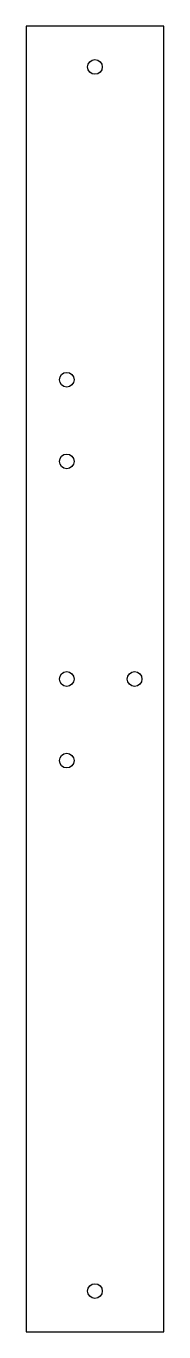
# Model space of a CAD drawing. Header units: millimetres. Extents: x -25 to 25, y -240 to 240.
import ezdxf

# ---------------------------------------------------------------- set-up
doc = ezdxf.new("R2010")
doc.units = ezdxf.units.MM

msp = doc.modelspace()

# ---------------------------------------------------------------- linework, layer by layer
for p, q in [((-25.43, 240.15), (-25.43, -239.85)), ((25.37, 240.15), (-25.43, 240.15)), ((25.37, -239.85), (25.37, 240.15)), ((-25.43, -239.85), (25.37, -239.85))]:
    msp.add_line(p, q)
for centre in [(-0.03, 225.15), (-10.43, 110.15), (-10.43, 80.15), (-10.43, 0.15), (14.57, 0.15), (-10.43, -29.85), (-0.03, -224.85)]:
    msp.add_circle(centre, 2.7)

doc.saveas('drawing.dxf')
